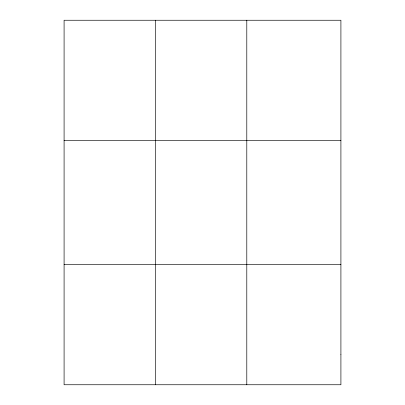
<?xml version="1.0" encoding="UTF-8"?>
<svg xmlns="http://www.w3.org/2000/svg" width="405" height="405" viewBox="0 0 405 405"><rect width="100%" height="100%" fill="white"/><g stroke="black" fill="none" stroke-linecap="round" stroke-linejoin="round"><path stroke-width="0.61" d="M155.439 384.75L155.439 20.25M246.792 384.75L246.792 20.25M64.091 140.535L340.909 140.535M64.091 264.465L340.909 264.465M340.909 354.679L340.909 384.75L64.091 384.75L64.091 20.25L340.909 20.25L340.909 354.679"/></g></svg>
